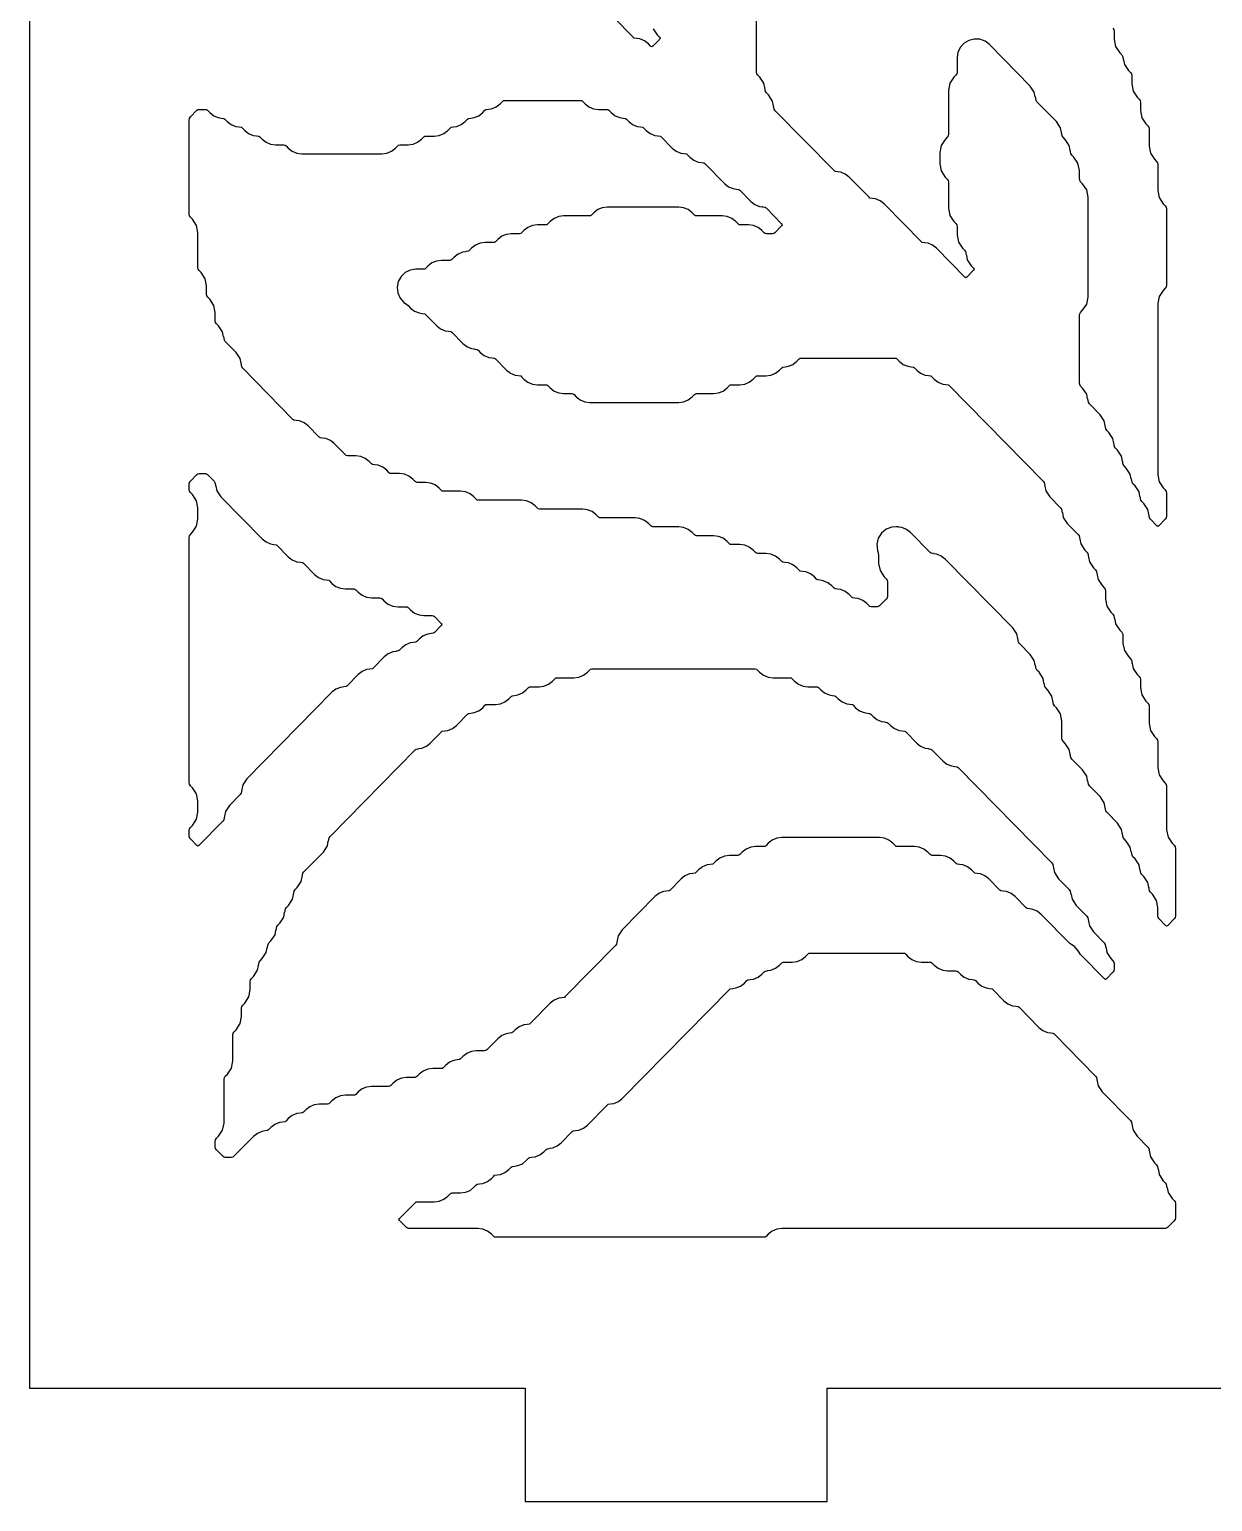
# Model space of a CAD drawing. Header units: millimetres. Extents: x 10 to 410, y 18 to 283.
# Drawn here: x 79 to 110.35, y 21 to 60 of the extents above; entities that cross this region are included whole.
import ezdxf

# ---------------------------------------------------------------- set-up
doc = ezdxf.new("R2010")
doc.units = ezdxf.units.MM
doc.layers.add('CUT', color=1, linetype='Continuous')

msp = doc.modelspace()

# ---------------------------------------------------------------- linework, layer by layer
at = {"layer": 'CUT'}
for points in [[(129.134, 24), (142.2679, 24), (142.2679, 144), (129.134, 144), (129.134, 147), (121.134, 147), (121.134, 144), (100.134, 144), (100.134, 147), (92.134, 147), (92.134, 144), (79, 144), (79, 24), (92.134, 24), (92.134, 21), (100.134, 21), (100.134, 24), (121.134, 24), (121.134, 21), (129.134, 21)], [(84.0038, 57.6645), (84.0905, 57.6529), (84.0903, 57.6514), (84.1545, 57.6429), (84.1795, 57.6234), (84.2405, 57.5613), (84.3446, 57.4802), (84.4663, 57.4292), (84.5529, 57.4176), (84.5527, 57.4161), (84.617, 57.4076), (84.642, 57.3881), (84.703, 57.326), (84.8071, 57.2449), (84.9288, 57.1939), (85.0154, 57.1824), (85.0152, 57.1808), (85.0795, 57.1723), (85.1044, 57.1528), (85.1655, 57.0907), (85.2696, 57.0096), (85.3913, 56.9586), (85.5221, 56.9412), (85.7418, 56.9412), (85.7732, 56.937), (85.7982, 56.9175), (85.8593, 56.8554), (85.9634, 56.7743), (86.0851, 56.7233), (86.2159, 56.7059), (88.3403, 56.7059), (88.4711, 56.7233), (88.5928, 56.7743), (88.6969, 56.8554), (88.7579, 56.9175), (88.7829, 56.937), (88.8143, 56.9412), (89.034, 56.9412), (89.1648, 56.9586), (89.2865, 57.0096), (89.3906, 57.0907), (89.4517, 57.1528), (89.4767, 57.1723), (89.508, 57.1765), (89.7277, 57.1765), (89.8586, 57.1939), (89.9802, 57.2449), (90.0844, 57.326), (90.1454, 57.3881), (90.1704, 57.4076), (90.2346, 57.4161), (90.2344, 57.4176), (90.321, 57.4292), (90.4427, 57.4802), (90.5468, 57.5613), (90.6079, 57.6234), (90.6329, 57.6429), (90.6971, 57.6514), (90.6969, 57.6529), (90.7835, 57.6645), (90.9052, 57.7155), (91.0093, 57.7966), (91.0704, 57.8587), (91.0954, 57.8782), (91.1596, 57.8867), (91.1594, 57.8882), (91.246, 57.8998), (91.3677, 57.9508), (91.4718, 58.0319), (91.5329, 58.094), (91.5579, 58.1135), (91.5893, 58.1176), (93.6042, 58.1176), (93.6356, 58.1135), (93.6606, 58.094), (93.7216, 58.0319), (93.8257, 57.9508), (93.9474, 57.8998), (94.0782, 57.8824), (94.298, 57.8824), (94.3293, 57.8782), (94.3543, 57.8587), (94.4154, 57.7966), (94.5195, 57.7155), (94.6412, 57.6645), (94.7278, 57.6529), (94.7276, 57.6514), (94.7918, 57.6429), (94.8168, 57.6234), (94.8779, 57.5613), (94.982, 57.4802), (95.1037, 57.4292), (95.1903, 57.4176), (95.1901, 57.4161), (95.2543, 57.4076), (95.2793, 57.3881), (95.3404, 57.326), (95.4445, 57.2449), (95.5662, 57.1939), (95.6528, 57.1824), (95.6526, 57.1808), (95.7168, 57.1723), (95.7418, 57.1528), (96.0341, 56.8554), (96.1382, 56.7743), (96.2599, 56.7233), (96.3465, 56.7118), (96.3463, 56.7103), (96.4106, 56.7017), (96.4355, 56.6823), (96.4966, 56.6201), (96.6007, 56.539), (96.7224, 56.488), (96.809, 56.4765), (96.8088, 56.475), (96.873, 56.4664), (96.898, 56.447), (97.4216, 55.9142), (97.5257, 55.8331), (97.6474, 55.7821), (97.734, 55.7706), (97.7338, 55.7691), (97.798, 55.7605), (97.823, 55.7411), (98.1153, 55.4436), (98.2194, 55.3626), (98.3411, 55.3115), (98.4277, 55.3), (98.4275, 55.2985), (98.4918, 55.2899), (98.5168, 55.2705), (98.9287, 54.8513), (98.9486, 54.8235), (98.9287, 54.7958), (98.748, 54.6119), (98.723, 54.5924), (98.6916, 54.5882), (98.5267, 54.5882), (98.4953, 54.5924), (98.4703, 54.6119), (98.4092, 54.674), (98.3051, 54.7551), (98.1834, 54.8061), (98.0526, 54.8235), (97.8329, 54.8235), (97.8015, 54.8277), (97.7766, 54.8472), (97.7155, 54.9093), (97.6114, 54.9904), (97.4897, 55.0414), (97.3589, 55.0588), (96.6767, 55.0588), (96.6453, 55.063), (96.6203, 55.0825), (96.5593, 55.1446), (96.4552, 55.2257), (96.3335, 55.2767), (96.2027, 55.2941), (94.3095, 55.2941), (94.1787, 55.2767), (94.057, 55.2257), (93.9529, 55.1446), (93.8918, 55.0825), (93.8668, 55.063), (93.8355, 55.0588), (93.1533, 55.0588), (93.0225, 55.0414), (92.9008, 54.9904), (92.7967, 54.9093), (92.7356, 54.8472), (92.7106, 54.8277), (92.6792, 54.8235), (92.4595, 54.8235), (92.3287, 54.8061), (92.207, 54.7551), (92.1029, 54.674), (92.0418, 54.6119), (92.0169, 54.5924), (91.9855, 54.5882), (91.7658, 54.5882), (91.635, 54.5708), (91.5133, 54.5198), (91.4092, 54.4387), (91.3481, 54.3766), (91.3231, 54.3571), (91.2917, 54.3529), (91.072, 54.3529), (90.9412, 54.3355), (90.8195, 54.2845), (90.7154, 54.2034), (90.6544, 54.1413), (90.6294, 54.1218), (90.5652, 54.1133), (90.5654, 54.1118), (90.4787, 54.1002), (90.357, 54.0492), (90.2529, 53.9681), (90.1919, 53.906), (90.1669, 53.8865), (90.1355, 53.8824), (89.9158, 53.8824), (89.785, 53.8649), (89.6633, 53.8139), (89.5592, 53.7328), (89.4981, 53.6707), (89.4732, 53.6512), (89.4418, 53.6471), (89.242, 53.6471), (89.0919, 53.624), (88.9556, 53.5569), (88.8457, 53.452), (88.7725, 53.319), (88.7425, 53.1701), (88.7586, 53.019), (88.8194, 52.8798), (88.9191, 52.7653), (88.9656, 52.7368), (89.0356, 52.6823), (89.0967, 52.6201), (89.2008, 52.539), (89.3225, 52.488), (89.4091, 52.4765), (89.4089, 52.475), (89.4732, 52.4664), (89.4981, 52.447), (89.7904, 52.1495), (89.8946, 52.0684), (90.0162, 52.0174), (90.1029, 52.0059), (90.1027, 52.0044), (90.1669, 51.9958), (90.1919, 51.9764), (90.4842, 51.6789), (90.5883, 51.5979), (90.71, 51.5468), (90.7966, 51.5353), (90.7964, 51.5338), (90.8606, 51.5252), (90.8856, 51.5058), (90.9467, 51.4436), (91.0508, 51.3626), (91.1725, 51.3115), (91.2591, 51.3), (91.2589, 51.2985), (91.3231, 51.2899), (91.3481, 51.2705), (91.6404, 50.9731), (91.7445, 50.892), (91.8662, 50.8409), (91.9528, 50.8294), (91.9526, 50.8279), (92.0169, 50.8194), (92.0418, 50.7999), (92.1029, 50.7378), (92.207, 50.6567), (92.3287, 50.6056), (92.4595, 50.5882), (92.6792, 50.5882), (92.7106, 50.5841), (92.7356, 50.5646), (92.7967, 50.5025), (92.9008, 50.4214), (93.0225, 50.3704), (93.1533, 50.3529), (93.373, 50.3529), (93.4043, 50.3488), (93.4293, 50.3293), (93.4904, 50.2672), (93.5945, 50.1861), (93.7162, 50.1351), (93.847, 50.1176), (96.2027, 50.1176), (96.3335, 50.1351), (96.4552, 50.1861), (96.5593, 50.2672), (96.6203, 50.3293), (96.6453, 50.3488), (96.6767, 50.3529), (97.1276, 50.3529), (97.2584, 50.3704), (97.3801, 50.4214), (97.4842, 50.5025), (97.5453, 50.5646), (97.5703, 50.5841), (97.6017, 50.5882), (97.8214, 50.5882), (97.9522, 50.6056), (98.0739, 50.6567), (98.178, 50.7378), (98.2391, 50.7999), (98.264, 50.8194), (98.2954, 50.8235), (98.5151, 50.8235), (98.6459, 50.8409), (98.7676, 50.892), (98.8717, 50.9731), (98.9328, 51.0352), (98.9578, 51.0546), (99.022, 51.0632), (99.0218, 51.0647), (99.1084, 51.0762), (99.2301, 51.1273), (99.3342, 51.2084), (99.3953, 51.2705), (99.4203, 51.2899), (99.4516, 51.2941), (101.9291, 51.2941), (101.9605, 51.2899), (101.9855, 51.2705), (102.0465, 51.2084), (102.1506, 51.1273), (102.2723, 51.0762), (102.3589, 51.0647), (102.3587, 51.0632), (102.423, 51.0546), (102.4479, 51.0352), (102.509, 50.9731), (102.6131, 50.892), (102.7348, 50.8409), (102.8214, 50.8294), (102.8212, 50.8279), (102.8855, 50.8194), (102.9104, 50.7999), (102.9715, 50.7378), (103.0756, 50.6567), (103.1973, 50.6056), (103.2839, 50.5941), (103.2837, 50.5926), (103.348, 50.5841), (103.3729, 50.5646), (105.8593, 48.0347), (105.8846, 47.9964), (105.9028, 47.9035), (105.9062, 47.9042), (105.9307, 47.7799), (106.0368, 47.6188), (106.3218, 47.3288), (106.347, 47.2905), (106.3653, 47.1976), (106.3687, 47.1983), (106.3931, 47.0741), (106.4993, 46.9129), (106.7843, 46.623), (106.8095, 46.5846), (106.8278, 46.4918), (106.8312, 46.4924), (106.8556, 46.3682), (106.9618, 46.207), (107.0155, 46.1524), (107.0408, 46.114), (107.059, 46.0212), (107.0625, 46.0218), (107.0869, 45.8976), (107.193, 45.7365), (107.2468, 45.6818), (107.272, 45.6434), (107.2903, 45.5506), (107.2937, 45.5512), (107.3181, 45.427), (107.4243, 45.2659), (107.478, 45.2112), (107.5033, 45.1728), (107.5121, 45.1278), (107.5121, 44.9105), (107.5494, 44.7211), (107.6555, 44.56), (107.7093, 44.5053), (107.7345, 44.467), (107.7528, 44.3741), (107.7562, 44.3748), (107.7806, 44.2505), (107.8868, 44.0894), (107.9405, 44.0347), (107.9658, 43.9964), (107.9746, 43.9513), (107.9746, 43.734), (108.0119, 43.5446), (108.118, 43.3835), (108.1717, 43.3288), (108.197, 43.2905), (108.2153, 43.1976), (108.2187, 43.1983), (108.2431, 43.0741), (108.3493, 42.9129), (108.403, 42.8583), (108.4283, 42.8199), (108.4371, 42.7748), (108.4371, 42.5575), (108.4744, 42.3682), (108.5805, 42.207), (108.6342, 42.1524), (108.6595, 42.114), (108.6684, 42.0689), (108.6684, 41.6163), (108.7056, 41.427), (108.8118, 41.2659), (108.8655, 41.2112), (108.8908, 41.1728), (108.8996, 41.1278), (108.8996, 40.4399), (108.9369, 40.2505), (109.043, 40.0894), (109.0967, 40.0347), (109.122, 39.9964), (109.1309, 39.9513), (109.1309, 38.7928), (109.1681, 38.6035), (109.2743, 38.4423), (109.328, 38.3877), (109.3533, 38.3493), (109.3621, 38.3042), (109.3621, 36.5193), (109.3533, 36.4742), (109.328, 36.4359), (109.1588, 36.2637), (109.1309, 36.2431), (109.103, 36.2637), (108.9338, 36.4359), (108.9085, 36.4742), (108.8996, 36.5193), (108.8996, 36.7366), (108.8624, 36.9259), (108.7562, 37.0871), (108.7025, 37.1417), (108.6772, 37.1801), (108.659, 37.273), (108.6556, 37.2723), (108.6311, 37.3965), (108.525, 37.5577), (108.4713, 37.6123), (108.446, 37.6507), (108.4277, 37.7435), (108.4243, 37.7429), (108.3999, 37.8671), (108.2937, 38.0283), (108.24, 38.0829), (108.2147, 38.1213), (108.1965, 38.2141), (108.1931, 38.2135), (108.1687, 38.3377), (108.0625, 38.4988), (108.0088, 38.5535), (107.9835, 38.5919), (107.9652, 38.6847), (107.9618, 38.684), (107.9374, 38.8083), (107.8312, 38.9694), (107.5463, 39.2594), (107.521, 39.2977), (107.5027, 39.3906), (107.4993, 39.3899), (107.4749, 39.5142), (107.3688, 39.6753), (107.0838, 39.9653), (107.0585, 40.0036), (107.0403, 40.0965), (107.0369, 40.0958), (107.0124, 40.2201), (106.9063, 40.3812), (106.6213, 40.6712), (106.596, 40.7095), (106.5778, 40.8024), (106.5744, 40.8017), (106.5499, 40.9259), (106.4438, 41.0871), (106.39, 41.1417), (106.3648, 41.1801), (106.3559, 41.2252), (106.3559, 41.6778), (106.3187, 41.8671), (106.2125, 42.0283), (106.1588, 42.0829), (106.1335, 42.1213), (106.1153, 42.2141), (106.1119, 42.2135), (106.0874, 42.3377), (105.9813, 42.4988), (105.9276, 42.5535), (105.9023, 42.5919), (105.884, 42.6847), (105.8806, 42.684), (105.8562, 42.8083), (105.75, 42.9694), (105.6963, 43.0241), (105.671, 43.0625), (105.6528, 43.1553), (105.6494, 43.1546), (105.6249, 43.2789), (105.5188, 43.44), (105.2338, 43.73), (105.2085, 43.7683), (105.1903, 43.8612), (105.1869, 43.8605), (105.1624, 43.9848), (105.0563, 44.1459), (103.2654, 45.9681), (103.1613, 46.0492), (103.0396, 46.1002), (102.953, 46.1118), (102.9532, 46.1133), (102.889, 46.1218), (102.864, 46.1413), (102.3404, 46.674), (102.2363, 46.7551), (102.1146, 46.8061), (102.028, 46.8176), (102.0282, 46.8192), (102.0166, 46.8207), (102.0072, 46.8204), (101.9838, 46.8235), (101.9622, 46.8235), (101.9622, 46.819), (101.8541, 46.8157), (101.7018, 46.7588), (101.5758, 46.6561), (101.4895, 46.5184), (101.4518, 46.3603), (101.4669, 46.1985), (101.4801, 46.1688), (101.4997, 46.0689), (101.4997, 45.8516), (101.537, 45.6623), (101.6431, 45.5012), (101.6968, 45.4465), (101.7221, 45.4081), (101.731, 45.3631), (101.731, 44.9899), (101.7221, 44.9448), (101.6968, 44.9064), (101.523, 44.7295), (101.498, 44.7101), (101.4666, 44.7059), (101.3016, 44.7059), (101.2702, 44.7101), (101.2453, 44.7295), (101.1842, 44.7916), (101.0801, 44.8727), (100.9584, 44.9238), (100.8718, 44.9353), (100.872, 44.9368), (100.8077, 44.9454), (100.7828, 44.9648), (100.7217, 45.0269), (100.6176, 45.108), (100.4959, 45.1591), (100.4093, 45.1706), (100.4095, 45.1721), (100.3453, 45.1806), (100.3203, 45.2001), (100.2592, 45.2622), (100.1551, 45.3433), (100.0334, 45.3944), (99.9468, 45.4059), (99.947, 45.4074), (99.8828, 45.4159), (99.8578, 45.4354), (99.7967, 45.4975), (99.6926, 45.5786), (99.5709, 45.6296), (99.4843, 45.6412), (99.4845, 45.6427), (99.4203, 45.6512), (99.3953, 45.6707), (99.3342, 45.7328), (99.2301, 45.8139), (99.1084, 45.8649), (99.0218, 45.8765), (99.022, 45.878), (98.9578, 45.8865), (98.9328, 45.906), (98.8717, 45.9681), (98.7676, 46.0492), (98.6459, 46.1002), (98.5151, 46.1176), (98.2954, 46.1176), (98.264, 46.1218), (98.2391, 46.1413), (98.178, 46.2034), (98.0739, 46.2845), (97.9522, 46.3355), (97.8214, 46.3529), (97.6017, 46.3529), (97.5703, 46.3571), (97.5453, 46.3766), (97.4842, 46.4387), (97.3801, 46.5198), (97.2584, 46.5708), (97.1276, 46.5882), (96.6767, 46.5882), (96.6453, 46.5924), (96.6203, 46.6119), (96.5593, 46.674), (96.4552, 46.7551), (96.3335, 46.8061), (96.2027, 46.8235), (95.5205, 46.8235), (95.4891, 46.8277), (95.4641, 46.8472), (95.403, 46.9093), (95.2989, 46.9904), (95.1772, 47.0414), (95.0464, 47.0588), (94.133, 47.0588), (94.1016, 47.063), (94.0766, 47.0825), (94.0155, 47.1446), (93.9114, 47.2257), (93.7897, 47.2767), (93.6589, 47.2941), (92.5142, 47.2941), (92.4829, 47.2983), (92.4579, 47.3177), (92.3968, 47.3799), (92.2927, 47.461), (92.171, 47.512), (92.0402, 47.5294), (90.8955, 47.5294), (90.8641, 47.5336), (90.8392, 47.553), (90.7781, 47.6152), (90.674, 47.6963), (90.5523, 47.7473), (90.4215, 47.7647), (89.9705, 47.7647), (89.9392, 47.7689), (89.9142, 47.7883), (89.8531, 47.8505), (89.749, 47.9316), (89.6273, 47.9826), (89.4965, 48), (89.2768, 48), (89.2454, 48.0042), (89.2204, 48.0236), (89.1594, 48.0858), (89.0553, 48.1669), (88.9336, 48.2179), (88.8028, 48.2353), (88.5831, 48.2353), (88.5517, 48.2395), (88.5267, 48.2589), (88.4656, 48.3211), (88.3615, 48.4021), (88.2398, 48.4532), (88.1532, 48.4647), (88.1534, 48.4662), (88.0892, 48.4748), (88.0642, 48.4942), (88.0031, 48.5564), (87.899, 48.6374), (87.7773, 48.6885), (87.6465, 48.7059), (87.4268, 48.7059), (87.3954, 48.7101), (87.3705, 48.7295), (87.0781, 49.0269), (86.974, 49.108), (86.8523, 49.1591), (86.7657, 49.1706), (86.7659, 49.1721), (86.7017, 49.1806), (86.6767, 49.2001), (86.3844, 49.4975), (86.2803, 49.5786), (86.1586, 49.6296), (86.072, 49.6412), (86.0722, 49.6427), (86.008, 49.6512), (85.983, 49.6707), (84.6529, 51.0241), (84.6276, 51.0625), (84.6093, 51.1553), (84.6059, 51.1546), (84.5815, 51.2789), (84.4753, 51.44), (84.1904, 51.73), (84.1651, 51.7683), (84.1468, 51.8612), (84.1434, 51.8605), (84.119, 51.9848), (84.0128, 52.1459), (83.9591, 52.2006), (83.9339, 52.2389), (83.925, 52.284), (83.925, 52.5013), (83.8878, 52.6906), (83.7816, 52.8518), (83.7279, 52.9064), (83.7026, 52.9448), (83.6937, 52.9899), (83.6937, 53.2072), (83.6565, 53.3965), (83.5503, 53.5577), (83.4966, 53.6123), (83.4714, 53.6507), (83.4625, 53.6958), (83.4625, 54.619), (83.4253, 54.8083), (83.3191, 54.9694), (83.2654, 55.0241), (83.2401, 55.0625), (83.2312, 55.1075), (83.2312, 57.5984), (83.2401, 57.6434), (83.2654, 57.6818), (83.4393, 57.8587), (83.4642, 57.8782), (83.4956, 57.8824), (83.6606, 57.8824), (83.692, 57.8782), (83.717, 57.8587), (83.778, 57.7966), (83.8821, 57.7155)], [(83.9161, 47.9964), (83.9344, 47.9035), (83.9378, 47.9042), (83.9622, 47.7799), (84.0684, 47.6188), (85.1655, 46.5025), (85.2696, 46.4214), (85.3913, 46.3704), (85.4779, 46.3588), (85.4777, 46.3573), (85.542, 46.3488), (85.5669, 46.3293), (85.8593, 46.0319), (85.9634, 45.9508), (86.0851, 45.8998), (86.1717, 45.8882), (86.1715, 45.8867), (86.2357, 45.8782), (86.2607, 45.8587), (86.553, 45.5613), (86.6571, 45.4802), (86.7788, 45.4292), (86.8654, 45.4176), (86.8652, 45.4161), (86.9294, 45.4076), (86.9544, 45.3881), (87.0155, 45.326), (87.1196, 45.2449), (87.2413, 45.1939), (87.3721, 45.1765), (87.5918, 45.1765), (87.6232, 45.1723), (87.6482, 45.1528), (87.7092, 45.0907), (87.8133, 45.0096), (87.935, 44.9586), (88.0658, 44.9412), (88.2855, 44.9412), (88.3169, 44.937), (88.3419, 44.9175), (88.403, 44.8554), (88.5071, 44.7743), (88.6288, 44.7233), (88.7596, 44.7059), (88.9793, 44.7059), (89.0107, 44.7017), (89.0356, 44.6823), (89.0967, 44.6201), (89.2008, 44.539), (89.3225, 44.488), (89.4533, 44.4706), (89.673, 44.4706), (89.7044, 44.4664), (89.7294, 44.447), (89.9101, 44.263), (89.93, 44.2353), (89.9101, 44.2075), (89.7294, 44.0236), (89.7044, 44.0042), (89.6402, 43.9956), (89.6404, 43.9941), (89.5538, 43.9826), (89.4321, 43.9316), (89.328, 43.8505), (89.2669, 43.7883), (89.2419, 43.7689), (89.1777, 43.7603), (89.1779, 43.7588), (89.0913, 43.7473), (88.9696, 43.6963), (88.8655, 43.6152), (88.8044, 43.553), (88.7794, 43.5336), (88.7152, 43.525), (88.7154, 43.5235), (88.6288, 43.512), (88.5071, 43.461), (88.403, 43.3799), (88.1107, 43.0825), (88.0857, 43.063), (88.0214, 43.0545), (88.0216, 43.0529), (87.935, 43.0414), (87.8133, 42.9904), (87.7092, 42.9093), (87.4169, 42.6119), (87.3919, 42.5924), (87.3277, 42.5839), (87.3279, 42.5824), (87.2413, 42.5708), (87.1196, 42.5198), (87.0155, 42.4387), (84.7621, 40.1459), (84.656, 39.9848), (84.6315, 39.8605), (84.6281, 39.8612), (84.6099, 39.7683), (84.5846, 39.73), (84.2996, 39.44), (84.1935, 39.2789), (84.169, 39.1546), (84.1656, 39.1553), (84.1474, 39.0625), (84.1221, 39.0241), (83.4904, 38.3813), (83.4625, 38.3608), (83.4346, 38.3813), (83.2654, 38.5535), (83.2401, 38.5919), (83.2312, 38.6369), (83.2312, 38.7748), (83.2401, 38.8199), (83.2654, 38.8583), (83.3191, 38.9129), (83.4253, 39.0741), (83.4625, 39.2634), (83.4625, 39.5601), (83.4253, 39.7495), (83.3191, 39.9106), (83.2654, 39.9653), (83.2401, 40.0036), (83.2312, 40.0487), (83.2312, 46.5395), (83.2401, 46.5846), (83.2654, 46.623), (83.3191, 46.6776), (83.4253, 46.8388), (83.4625, 47.0281), (83.4625, 47.3248), (83.4253, 47.5142), (83.3191, 47.6753), (83.2654, 47.73), (83.2401, 47.7683), (83.2312, 47.8134), (83.2312, 47.9513), (83.2401, 47.9964), (83.2654, 48.0347), (83.4393, 48.2117), (83.4642, 48.2311), (83.4956, 48.2353), (83.6606, 48.2353), (83.692, 48.2311), (83.717, 48.2117), (83.8909, 48.0347)], [(83.9591, 30.623), (84.0128, 30.6776), (84.119, 30.8388), (84.1562, 31.0281), (84.1562, 32.1866), (84.1651, 32.2317), (84.1904, 32.27), (84.2441, 32.3247), (84.3502, 32.4858), (84.3875, 32.6752), (84.3875, 33.3631), (84.3963, 33.4081), (84.4216, 33.4465), (84.4753, 33.5012), (84.5815, 33.6623), (84.6187, 33.8516), (84.6187, 34.0689), (84.6276, 34.114), (84.6529, 34.1524), (84.7066, 34.207), (84.8127, 34.3682), (84.85, 34.5575), (84.85, 34.7748), (84.8588, 34.8199), (84.8841, 34.8583), (84.9378, 34.9129), (85.044, 35.0741), (85.0684, 35.1983), (85.0718, 35.1976), (85.0901, 35.2905), (85.1154, 35.3288), (85.1691, 35.3835), (85.2752, 35.5446), (85.2997, 35.6689), (85.3031, 35.6682), (85.3213, 35.7611), (85.3466, 35.7994), (85.4003, 35.8541), (85.5065, 36.0152), (85.5309, 36.1395), (85.5343, 36.1388), (85.5526, 36.2317), (85.5778, 36.27), (85.6316, 36.3247), (85.7377, 36.4858), (85.7622, 36.6101), (85.7656, 36.6094), (85.7838, 36.7023), (85.8091, 36.7406), (85.8628, 36.7953), (85.969, 36.9564), (85.9934, 37.0807), (85.9968, 37.08), (86.0151, 37.1728), (86.0403, 37.2112), (86.0941, 37.2659), (86.2002, 37.427), (86.2247, 37.5512), (86.2281, 37.5506), (86.2463, 37.6434), (86.2716, 37.6818), (86.7878, 38.207), (86.894, 38.3682), (86.9184, 38.4924), (86.9218, 38.4918), (86.9401, 38.5846), (86.9653, 38.623), (89.2204, 40.9175), (89.2454, 40.937), (89.3096, 40.9455), (89.3094, 40.9471), (89.3961, 40.9586), (89.5178, 41.0096), (89.6219, 41.0907), (89.9142, 41.3881), (89.9392, 41.4076), (90.0034, 41.4161), (90.0032, 41.4176), (90.0898, 41.4292), (90.2115, 41.4802), (90.3156, 41.5613), (90.6079, 41.8587), (90.6329, 41.8782), (90.6971, 41.8867), (90.6969, 41.8882), (90.7835, 41.8998), (90.9052, 41.9508), (91.0093, 42.0319), (91.0704, 42.094), (91.0954, 42.1135), (91.1268, 42.1176), (91.3465, 42.1176), (91.4773, 42.1351), (91.599, 42.1861), (91.7031, 42.2672), (91.7641, 42.3293), (91.7891, 42.3488), (91.8534, 42.3573), (91.8532, 42.3588), (91.9398, 42.3704), (92.0615, 42.4214), (92.1656, 42.5025), (92.2266, 42.5646), (92.2516, 42.5841), (92.283, 42.5882), (92.5027, 42.5882), (92.6335, 42.6056), (92.7552, 42.6567), (92.8593, 42.7378), (92.9204, 42.7999), (92.9454, 42.8194), (92.9767, 42.8235), (93.4277, 42.8235), (93.5585, 42.8409), (93.6802, 42.892), (93.7843, 42.9731), (93.8454, 43.0352), (93.8703, 43.0546), (93.9017, 43.0588), (98.2291, 43.0588), (98.2605, 43.0546), (98.2855, 43.0352), (98.3466, 42.9731), (98.4507, 42.892), (98.5724, 42.8409), (98.7032, 42.8235), (99.1541, 42.8235), (99.1855, 42.8194), (99.2105, 42.7999), (99.2716, 42.7378), (99.3757, 42.6567), (99.4974, 42.6056), (99.6282, 42.5882), (99.8479, 42.5882), (99.8793, 42.5841), (99.9042, 42.5646), (99.9653, 42.5025), (100.0694, 42.4214), (100.1911, 42.3704), (100.2777, 42.3588), (100.2775, 42.3573), (100.3417, 42.3488), (100.3667, 42.3293), (100.4278, 42.2672), (100.5319, 42.1861), (100.6536, 42.1351), (100.7402, 42.1235), (100.74, 42.122), (100.8042, 42.1135), (100.8292, 42.094), (100.8903, 42.0319), (100.9944, 41.9508), (101.1161, 41.8998), (101.2027, 41.8882), (101.2025, 41.8867), (101.2667, 41.8782), (101.2917, 41.8587), (101.3528, 41.7966), (101.4569, 41.7155), (101.5786, 41.6645), (101.6652, 41.6529), (101.665, 41.6514), (101.7292, 41.6429), (101.7542, 41.6234), (101.8153, 41.5613), (101.9194, 41.4802), (102.0411, 41.4292), (102.1277, 41.4176), (102.1275, 41.4161), (102.1917, 41.4076), (102.2167, 41.3881), (102.509, 41.0907), (102.6131, 41.0096), (102.7348, 40.9586), (102.8214, 40.9471), (102.8212, 40.9455), (102.8855, 40.937), (102.9104, 40.9175), (103.2028, 40.6201), (103.3069, 40.539), (103.4286, 40.488), (103.5152, 40.4765), (103.515, 40.475), (103.5792, 40.4664), (103.6042, 40.447), (106.0905, 37.9171), (106.1158, 37.8787), (106.1341, 37.7859), (106.1375, 37.7865), (106.1619, 37.6623), (106.2681, 37.5012), (106.553, 37.2112), (106.5783, 37.1728), (106.5966, 37.08), (106.6, 37.0807), (106.6244, 36.9564), (106.7306, 36.7953), (107.0155, 36.5053), (107.0408, 36.467), (107.059, 36.3741), (107.0625, 36.3748), (107.0869, 36.2505), (107.193, 36.0894), (107.478, 35.7994), (107.5033, 35.7611), (107.5215, 35.6682), (107.5249, 35.6689), (107.5494, 35.5446), (107.6555, 35.3835), (107.7093, 35.3288), (107.7345, 35.2905), (107.7434, 35.2454), (107.7434, 35.1075), (107.7345, 35.0625), (107.7093, 35.0241), (107.54, 34.8519), (107.5121, 34.8313), (107.4843, 34.8519), (106.8525, 35.4947), (106.7875, 35.5934), (106.6892, 35.7031), (106.6176, 35.7466), (106.5639, 35.7883), (105.8091, 36.5564), (105.705, 36.6374), (105.5833, 36.6885), (105.4967, 36.7), (105.4969, 36.7015), (105.4327, 36.7101), (105.4077, 36.7295), (105.1154, 37.0269), (105.0113, 37.108), (104.8896, 37.1591), (104.803, 37.1706), (104.8032, 37.1721), (104.7389, 37.1806), (104.714, 37.2001), (104.4216, 37.4975), (104.3175, 37.5786), (104.1958, 37.6296), (104.1092, 37.6412), (104.1094, 37.6427), (104.0452, 37.6512), (104.0202, 37.6707), (103.9592, 37.7328), (103.855, 37.8139), (103.7334, 37.8649), (103.6467, 37.8765), (103.6469, 37.878), (103.5827, 37.8865), (103.5577, 37.906), (103.4967, 37.9681), (103.3926, 38.0492), (103.2709, 38.1002), (103.1401, 38.1176), (102.9203, 38.1176), (102.889, 38.1218), (102.864, 38.1413), (102.8029, 38.2034), (102.6988, 38.2845), (102.5771, 38.3355), (102.4463, 38.3529), (101.9954, 38.3529), (101.964, 38.3571), (101.939, 38.3766), (101.8779, 38.4387), (101.7738, 38.5198), (101.6521, 38.5708), (101.5213, 38.5882), (98.9344, 38.5882), (98.8036, 38.5708), (98.6819, 38.5198), (98.5778, 38.4387), (98.5168, 38.3766), (98.4918, 38.3571), (98.4604, 38.3529), (98.2407, 38.3529), (98.1099, 38.3355), (97.9882, 38.2845), (97.8841, 38.2034), (97.823, 38.1413), (97.798, 38.1218), (97.7667, 38.1176), (97.5469, 38.1176), (97.4161, 38.1002), (97.2944, 38.0492), (97.1903, 37.9681), (97.1293, 37.906), (97.1043, 37.8865), (97.0401, 37.878), (97.0403, 37.8765), (96.9536, 37.8649), (96.832, 37.8139), (96.7278, 37.7328), (96.6668, 37.6707), (96.6418, 37.6512), (96.5776, 37.6427), (96.5778, 37.6412), (96.4912, 37.6296), (96.3695, 37.5786), (96.2654, 37.4975), (95.973, 37.2001), (95.9481, 37.1806), (95.8838, 37.1721), (95.884, 37.1706), (95.7974, 37.1591), (95.6757, 37.108), (95.5716, 37.0269), (94.7057, 36.1459), (94.5996, 35.9848), (94.5751, 35.8605), (94.5717, 35.8612), (94.5535, 35.7683), (94.5282, 35.73), (93.1981, 34.3766), (93.1731, 34.3571), (93.1089, 34.3486), (93.1091, 34.3471), (93.0225, 34.3355), (92.9008, 34.2845), (92.7967, 34.2034), (92.2731, 33.6707), (92.2481, 33.6512), (92.1839, 33.6427), (92.1841, 33.6412), (92.0975, 33.6296), (91.9758, 33.5786), (91.8717, 33.4975), (91.8106, 33.4354), (91.7856, 33.4159), (91.7214, 33.4074), (91.7216, 33.4059), (91.635, 33.3944), (91.5133, 33.3433), (91.4092, 33.2622), (91.1169, 32.9648), (91.0919, 32.9454), (91.0605, 32.9412), (90.8408, 32.9412), (90.71, 32.9238), (90.5883, 32.8727), (90.4842, 32.7916), (90.4231, 32.7295), (90.3981, 32.7101), (90.3339, 32.7015), (90.3341, 32.7), (90.2475, 32.6885), (90.1258, 32.6374), (90.0217, 32.5564), (89.9606, 32.4942), (89.9356, 32.4748), (89.9043, 32.4706), (89.6846, 32.4706), (89.5538, 32.4532), (89.4321, 32.4021), (89.328, 32.3211), (89.2669, 32.2589), (89.2419, 32.2395), (89.2105, 32.2353), (88.9908, 32.2353), (88.86, 32.2179), (88.7383, 32.1669), (88.6342, 32.0858), (88.5731, 32.0236), (88.5482, 32.0042), (88.5168, 32), (88.0658, 32), (87.935, 31.9826), (87.8133, 31.9316), (87.7092, 31.8505), (87.6482, 31.7883), (87.6232, 31.7689), (87.5918, 31.7647), (87.3721, 31.7647), (87.2413, 31.7473), (87.1196, 31.6963), (87.0155, 31.6152), (86.9544, 31.553), (86.9294, 31.5336), (86.8981, 31.5294), (86.6784, 31.5294), (86.5475, 31.512), (86.4259, 31.461), (86.3217, 31.3799), (86.2607, 31.3177), (86.2357, 31.2983), (86.1715, 31.2897), (86.1717, 31.2882), (86.0851, 31.2767), (85.9634, 31.2257), (85.8593, 31.1446), (85.7982, 31.0825), (85.7732, 31.063), (85.709, 31.0545), (85.7092, 31.0529), (85.6226, 31.0414), (85.5009, 30.9904), (85.3968, 30.9093), (85.3357, 30.8472), (85.3107, 30.8277), (85.2465, 30.8192), (85.2467, 30.8176), (85.1601, 30.8061), (85.0384, 30.7551), (84.9343, 30.674), (84.4107, 30.1413), (84.3857, 30.1218), (84.3543, 30.1176), (84.1894, 30.1176), (84.158, 30.1218), (84.133, 30.1413), (83.9591, 30.3182), (83.9339, 30.3566), (83.925, 30.4016), (83.925, 30.5395), (83.9339, 30.5846)], [(89.9802, 29.0096), (90.0844, 29.0907), (90.1454, 29.1528), (90.1704, 29.1723), (90.2018, 29.1765), (90.4215, 29.1765), (90.5523, 29.1939), (90.674, 29.2449), (90.7781, 29.326), (90.8392, 29.3881), (90.8641, 29.4076), (90.9284, 29.4161), (90.9282, 29.4176), (91.0148, 29.4292), (91.1365, 29.4802), (91.2406, 29.5613), (91.3017, 29.6234), (91.3266, 29.6429), (91.3909, 29.6514), (91.3907, 29.6529), (91.4773, 29.6645), (91.599, 29.7155), (91.7031, 29.7966), (91.7641, 29.8587), (91.7891, 29.8782), (91.8534, 29.8867), (91.8532, 29.8882), (91.9398, 29.8998), (92.0615, 29.9508), (92.1656, 30.0319), (92.2266, 30.094), (92.2516, 30.1135), (92.3158, 30.122), (92.3156, 30.1235), (92.4023, 30.1351), (92.524, 30.1861), (92.6281, 30.2672), (92.6891, 30.3293), (92.7141, 30.3488), (92.7783, 30.3573), (92.7781, 30.3588), (92.8648, 30.3704), (92.9865, 30.4214), (93.0906, 30.5025), (93.3829, 30.7999), (93.4079, 30.8194), (93.4721, 30.8279), (93.4719, 30.8294), (93.5585, 30.8409), (93.6802, 30.892), (93.7843, 30.9731), (94.3079, 31.5058), (94.3328, 31.5252), (94.3971, 31.5338), (94.3969, 31.5353), (94.4835, 31.5468), (94.6052, 31.5979), (94.7093, 31.6789), (97.5453, 34.5646), (97.5703, 34.5841), (97.6345, 34.5926), (97.6343, 34.5941), (97.7209, 34.6056), (97.8426, 34.6567), (97.9467, 34.7378), (98.0078, 34.7999), (98.0328, 34.8194), (98.097, 34.8279), (98.0968, 34.8294), (98.1834, 34.8409), (98.3051, 34.892), (98.4092, 34.9731), (98.4703, 35.0352), (98.4953, 35.0546), (98.5595, 35.0632), (98.5593, 35.0647), (98.6459, 35.0762), (98.7676, 35.1273), (98.8717, 35.2084), (98.9328, 35.2705), (98.9578, 35.2899), (98.9892, 35.2941), (99.2089, 35.2941), (99.3397, 35.3115), (99.4614, 35.3626), (99.5655, 35.4436), (99.6265, 35.5058), (99.6515, 35.5252), (99.6829, 35.5294), (102.1603, 35.5294), (102.1917, 35.5252), (102.2167, 35.5058), (102.2778, 35.4436), (102.3819, 35.3626), (102.5036, 35.3115), (102.6344, 35.2941), (102.8541, 35.2941), (102.8855, 35.2899), (102.9104, 35.2705), (102.9715, 35.2084), (103.0756, 35.1273), (103.1973, 35.0762), (103.3281, 35.0588), (103.5478, 35.0588), (103.5792, 35.0546), (103.6042, 35.0352), (103.6652, 34.9731), (103.7694, 34.892), (103.891, 34.8409), (103.9777, 34.8294), (103.9775, 34.8279), (104.0417, 34.8194), (104.0667, 34.7999), (104.1277, 34.7378), (104.2318, 34.6567), (104.3535, 34.6056), (104.4402, 34.5941), (104.44, 34.5926), (104.5042, 34.5841), (104.5292, 34.5646), (104.8215, 34.2672), (104.9256, 34.1861), (105.0473, 34.1351), (105.1339, 34.1235), (105.1337, 34.122), (105.1979, 34.1135), (105.2229, 34.094), (105.7465, 33.5613), (105.8506, 33.4802), (105.9723, 33.4292), (106.0589, 33.4176), (106.0587, 33.4161), (106.1229, 33.4076), (106.1479, 33.3881), (107.2468, 32.27), (107.272, 32.2317), (107.2903, 32.1388), (107.2937, 32.1395), (107.3181, 32.0152), (107.4243, 31.8541), (108.1717, 31.0936), (108.197, 31.0552), (108.2153, 30.9623), (108.2187, 30.963), (108.2431, 30.8388), (108.3493, 30.6776), (108.6342, 30.3877), (108.6595, 30.3493), (108.6778, 30.2565), (108.6812, 30.2571), (108.7056, 30.1329), (108.8118, 29.9717), (108.8655, 29.9171), (108.8908, 29.8787), (108.909, 29.7859), (108.9124, 29.7865), (108.9369, 29.6623), (109.043, 29.5012), (109.0967, 29.4465), (109.122, 29.4081), (109.1403, 29.3153), (109.1437, 29.316), (109.1681, 29.1917), (109.2743, 29.0306), (109.328, 28.9759), (109.3533, 28.9375), (109.3621, 28.8925), (109.3621, 28.5193), (109.3533, 28.4742), (109.328, 28.4359), (109.1541, 28.2589), (109.1291, 28.2395), (109.0977, 28.2353), (98.9344, 28.2353), (98.8036, 28.2179), (98.6819, 28.1669), (98.5778, 28.0858), (98.5168, 28.0236), (98.4918, 28.0042), (98.4604, 28), (91.358, 28), (91.3266, 28.0042), (91.3017, 28.0236), (91.2406, 28.0858), (91.1365, 28.1669), (91.0148, 28.2179), (90.884, 28.2353), (89.0455, 28.2353), (89.0142, 28.2395), (88.9892, 28.2589), (88.8084, 28.4428), (88.7886, 28.4706), (88.8084, 28.4983), (89.2204, 28.9175), (89.2454, 28.937), (89.2768, 28.9412), (89.7277, 28.9412), (89.8586, 28.9586)]]:
    msp.add_lwpolyline(points, close=True, dxfattribs=at)
for points in [[(95.5246, 60.0152), (95.6307, 59.8541), (95.6913, 59.7925), (95.7112, 59.7647), (95.6913, 59.737), (95.5152, 59.5578), (95.4873, 59.5372), (95.4594, 59.5578), (95.403, 59.6152), (95.2989, 59.6963), (95.1772, 59.7473), (95.0906, 59.7588), (95.0908, 59.7603), (95.0266, 59.7689), (95.0016, 59.7883), (94.478, 60.3211)], [(107.7093, 60.0347), (107.7345, 59.9964), (107.7434, 59.9513), (107.7434, 59.734), (107.7806, 59.5446), (107.8868, 59.3835), (107.9405, 59.3288), (107.9658, 59.2905), (107.984, 59.1976), (107.9874, 59.1983), (108.0119, 59.0741), (108.118, 58.9129), (108.1717, 58.8583), (108.197, 58.8199), (108.2059, 58.7748), (108.2059, 58.5575), (108.2431, 58.3682), (108.3493, 58.207), (108.403, 58.1524), (108.4283, 58.114), (108.4371, 58.0689), (108.4371, 57.8516), (108.4744, 57.6623), (108.5805, 57.5012), (108.6342, 57.4465), (108.6595, 57.4081), (108.6684, 57.3631), (108.6684, 56.9105), (108.7056, 56.7211), (108.8118, 56.56), (108.8655, 56.5053), (108.8908, 56.467), (108.8996, 56.4219), (108.8996, 55.734), (108.9369, 55.5446), (109.043, 55.3835), (109.0967, 55.3288), (109.122, 55.2905), (109.1309, 55.2454), (109.1309, 53.2252), (109.122, 53.1801), (109.0967, 53.1417), (109.043, 53.0871), (108.9369, 52.9259), (108.8996, 52.7366), (108.8996, 48.2046), (108.9369, 48.0152), (109.043, 47.8541), (109.0967, 47.7994), (109.122, 47.7611), (109.1309, 47.716), (109.1309, 47.1075), (109.122, 47.0625), (109.0967, 47.0241), (108.9275, 46.8519), (108.8996, 46.8313), (108.8717, 46.8519), (108.7025, 47.0241), (108.6772, 47.0625), (108.659, 47.1553), (108.6556, 47.1546), (108.6311, 47.2789), (108.525, 47.44), (108.4713, 47.4947), (108.446, 47.533), (108.4277, 47.6259), (108.4243, 47.6252), (108.3999, 47.7495), (108.2937, 47.9106), (108.24, 47.9653), (108.2147, 48.0036), (108.1965, 48.0965), (108.1931, 48.0958), (108.1687, 48.2201), (108.0625, 48.3812), (108.0088, 48.4359), (107.9835, 48.4742), (107.9652, 48.5671), (107.9618, 48.5664), (107.9374, 48.6906), (107.8312, 48.8518), (107.7775, 48.9064), (107.7523, 48.9448), (107.734, 49.0377), (107.7306, 49.037), (107.7062, 49.1612), (107.6, 49.3224), (107.5463, 49.377), (107.521, 49.4154), (107.5027, 49.5082), (107.4993, 49.5076), (107.4749, 49.6318), (107.3688, 49.793), (107.0838, 50.0829), (107.0585, 50.1213), (107.0403, 50.2141), (107.0369, 50.2135), (107.0124, 50.3377), (106.9063, 50.4988), (106.8525, 50.5535), (106.8273, 50.5919), (106.8184, 50.6369), (106.8184, 52.4219), (106.8273, 52.467), (106.8525, 52.5053), (106.9063, 52.56), (107.0124, 52.7211), (107.0497, 52.9105), (107.0497, 55.5601), (107.0124, 55.7495), (106.9063, 55.9106), (106.8525, 55.9653), (106.8273, 56.0036), (106.8184, 56.0487), (106.8184, 56.266), (106.7812, 56.4554), (106.675, 56.6165), (106.6213, 56.6712), (106.596, 56.7095), (106.5778, 56.8024), (106.5744, 56.8017), (106.5499, 56.9259), (106.4438, 57.0871), (106.39, 57.1417), (106.3648, 57.1801), (106.3465, 57.273), (106.3431, 57.2723), (106.3187, 57.3965), (106.2125, 57.5577), (105.6963, 58.0829), (105.671, 58.1213), (105.6528, 58.2141), (105.6494, 58.2135), (105.6249, 58.3377), (105.5188, 58.4988), (104.4376, 59.599), (104.32, 59.6877), (104.1817, 59.7383), (104.0346, 59.7464), (103.8916, 59.7113), (103.765, 59.6361), (103.6658, 59.5272), (103.6026, 59.3942), (103.581, 59.2485), (103.581, 58.8722), (103.5721, 58.8272), (103.5468, 58.7888), (103.4931, 58.7341), (103.3869, 58.573), (103.3497, 58.3837), (103.3497, 57.2252), (103.3408, 57.1801), (103.3156, 57.1417), (103.2619, 57.0871), (103.1557, 56.9259), (103.1185, 56.7366), (103.1185, 56.4399), (103.1557, 56.2505), (103.2619, 56.0894), (103.3156, 56.0347), (103.3408, 55.9964), (103.3497, 55.9513), (103.3497, 55.2634), (103.3869, 55.0741), (103.4931, 54.9129), (103.5468, 54.8583), (103.5721, 54.8199), (103.581, 54.7748), (103.581, 54.5575), (103.6182, 54.3682), (103.7243, 54.207), (103.7781, 54.1524), (103.8033, 54.114), (103.8216, 54.0212), (103.825, 54.0218), (103.8494, 53.8976), (103.9556, 53.7365), (104.0162, 53.6748), (104.036, 53.6471), (104.0162, 53.6193), (103.8401, 53.4401), (103.8122, 53.4196), (103.7843, 53.4401), (103.0342, 54.2034), (102.9301, 54.2845), (102.8084, 54.3355), (102.7217, 54.3471), (102.7219, 54.3486), (102.6577, 54.3571), (102.6327, 54.3766), (101.6467, 55.3799), (101.5426, 55.461), (101.4209, 55.512), (101.3343, 55.5235), (101.3345, 55.525), (101.2702, 55.5336), (101.2453, 55.553), (100.7217, 56.0858), (100.6176, 56.1669), (100.4959, 56.2179), (100.4093, 56.2294), (100.4095, 56.2309), (100.3453, 56.2395), (100.3203, 56.2589), (98.7589, 57.8476), (98.7336, 57.886), (98.7154, 57.9788), (98.712, 57.9782), (98.6875, 58.1024), (98.5814, 58.2635), (98.5277, 58.3182), (98.5024, 58.3566), (98.4841, 58.4494), (98.4807, 58.4488), (98.4563, 58.573), (98.3501, 58.7341), (98.2964, 58.7888), (98.2711, 58.8272), (98.2623, 58.8722), (98.2623, 60.4219)]]:
    msp.add_lwpolyline(points, dxfattribs=at)

doc.saveas('drawing.dxf')
